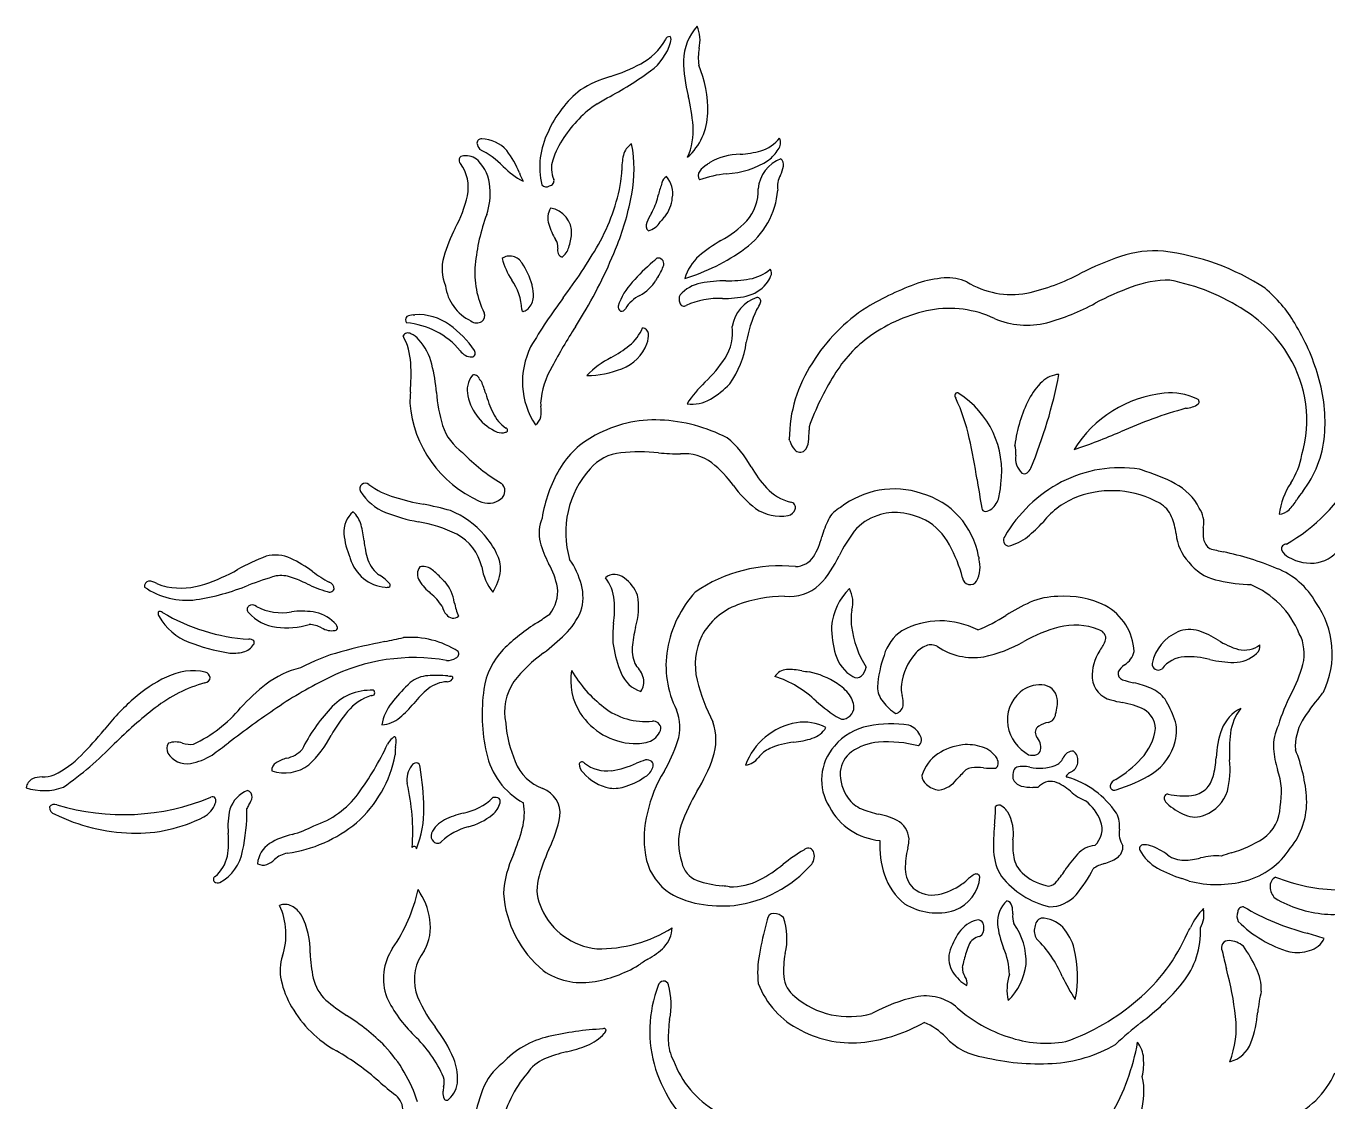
# Model space of a CAD drawing. Extents: x -4.01 to 2.97, y -0.57 to 4.9.
# Drawn here: x -4.012 to -0.133, y 1.691 to 4.897 of the extents above; entities that cross this region are included whole.
import ezdxf

# ---------------------------------------------------------------- set-up
doc = ezdxf.new("R2010")
doc.units = 0

msp = doc.modelspace()

# ---------------------------------------------------------------- linework, layer by layer
at = {"color": 72, "linetype": 'CONTINUOUS'}
for p, q in [((-2.309965, 4.665621), (-2.279861, 4.682824)), ((-2.503694, 4.124075), (-2.504134, 4.126197)), ((-1.834838, 4.051444), (-1.834089, 4.052566)), ((-3.047072, 3.314252), (-3.04562, 3.310183)), ((-2.931967, 2.762267), (-2.934617, 2.757092)), ((-3.353608, 2.562724), (-3.353528, 2.56569))]:
    msp.add_line(p, q, dxfattribs=at)
at = {"color": 1, "linetype": 'CONTINUOUS'}
for p, q in [((-0.687672, 3.574262), (-0.693887, 3.57637)), ((-0.372741, 3.233431), (-0.36342, 3.232716)), ((-2.262985, 3.058745), (-2.261141, 3.049355)), ((-1.965109, 2.82369), (-1.96511, 2.823694)), ((-0.767594, 2.619999), (-0.763902, 2.621295)), ((-0.831882, 2.385755), (-0.831491, 2.386462)), ((-1.803461, 2.233681), (-1.805518, 2.225529)), ((-1.489245, 1.955991), (-1.491618, 1.954846))]:
    msp.add_line(p, q, dxfattribs=at)
at = {"color": 72, "linetype": 'CONTINUOUS'}
for centre, radius, start, end in [((-1.886606, 4.788764), 0.166057, 139.304512, 178.17774), ((-2.10515, 4.85491), 0.101772, 346.114713, 384.454254), ((-2.271225, 4.952391), 0.190834, 298.586076, 329.555243), ((-2.094594, 4.85336), 0.012333, 81.50039, 169.088074), ((-2.10527, 4.856202), 0.015612, 329.423607, 396.812006), ((-2.238491, 4.887654), 0.15186, 305.321459, 344.965285), ((-1.84303, 4.802476), 0.165707, 170.267969, 187.507308), ((-2.431998, 5.256406), 0.534733, 287.562401, 298.126442), ((-1.635269, 4.796313), 0.417316, 180.31144, 194.839805), ((-2.321772, 4.647856), 0.341413, 358.2815, 382.921398), ((-2.167799, 4.397197), 0.364223, 106.401936, 121.785397), ((-2.770302, 5.609221), 1.048209, 297.897043, 306.236085), ((-2.15142, 4.446387), 0.333425, 128.646649, 156.137026), ((-2.110672, 4.370716), 0.35593, 124.050213, 147.024415), ((-2.565619, 4.558802), 0.542903, 4.296411, 13.922625), ((-2.162911, 4.641411), 0.182438, 312.166968, 358.808489), ((-2.246433, 4.476293), 0.234698, 153.429256, 193.017482), ((-2.226308, 4.586515), 0.202482, 336.627544, 363.669627), ((-2.62757, 4.554675), 0.041051, 188.74257, 218.023976), ((-2.655658, 4.548241), 0.012487, 81.564511, 179.109171), ((-2.654494, 4.461922), 0.098674, 40.565942, 89.612496), ((-2.210772, 4.425863), 0.24208, 145.078664, 162.765283), ((-1.855444, 4.634247), 0.113966, 287.155061, 321.315105), ((-1.79446, 4.549484), 0.031077, 319.646069, 385.807956), ((-2.708161, 4.496782), 0.013514, 90.531568, 226.106602), ((-2.701409, 4.45827), 0.052478, 46.067951, 97.531272), ((-2.766978, 4.307622), 0.246259, 44.006685, 64.228499), ((-2.779866, 4.368967), 0.254598, 20.748865, 38.108069), ((-1.884182, 4.336349), 0.178616, 90.042504, 120.164935), ((-1.899916, 4.802004), 0.287462, 273.111135, 285.762241), ((-1.725375, 4.403255), 0.105206, 110.607776, 175.186466), ((-1.87679, 4.59514), 0.124762, 308.502733, 328.181395), ((-1.778864, 4.483829), 0.024318, 349.03475, 407.39966), ((-2.812649, 4.415901), 0.11878, 348.065767, 396.794023), ((-2.755054, 4.407918), 0.126013, 3.988203, 44.385953), ((-2.43083, 4.631438), 0.220487, 223.843363, 243.057621), ((-2.371329, 4.472399), 0.075009, 160.378051, 205.403543), ((-1.985096, 4.451395), 0.023674, 145.259671, 212.077253), ((-1.940013, 4.413507), 0.082492, 122.048171, 141.476334), ((-2.102978, 4.653429), 0.207623, 305.035385, 308.427506), ((-1.938811, 4.713997), 0.257649, 273.193545, 302.832011), ((-1.866562, 4.500523), 0.11359, 334.895855, 349.181787), ((-1.985757, 4.697499), 0.60495, 203.201986, 205.728856), ((-2.461855, 4.436445), 0.01857, 224.50348, 302.827202), ((-2.453584, 4.43587), 0.015136, 276.810941, 376.704621), ((-1.769948, 4.306332), 0.368196, 160.396103, 166.083947), ((-2.087984, 4.42329), 0.029558, 122.159637, 167.142581), ((-2.160018, 4.398435), 0.075217, 349.432604, 401.538516), ((-1.889458, 4.108572), 0.34993, 95.740264, 109.307162), ((-1.706276, 4.419102), 0.066346, 149.944101, 189.286738), ((-3.084776, 4.48288), 0.398982, 331.87173, 346.736066), ((-2.828474, 4.399246), 0.19989, 341.361868, 365.004283), ((-2.323479, 4.435878), 0.200381, 333.153259, 348.194686), ((-2.187419, 4.392888), 0.101677, 320.862967, 355.347482), ((-2.011434, 4.428096), 0.240489, 306.065632, 355.301016), ((-1.964351, 4.405749), 0.13429, 318.233756, 362.703225), ((-2.399721, 4.325461), 0.057302, 149.863075, 199.170429), ((-2.459338, 4.281472), 0.073451, 356.266308, 442.128095), ((-2.430338, 4.514162), 0.331779, 328.179365, 329.422442), ((-2.092003, 4.131318), 0.583878, 159.545313, 174.666607), ((-2.26674, 4.360106), 0.194594, 195.94619, 210.704172), ((-2.141948, 4.302825), 0.02229, 156.108201, 226.532628), ((-2.0432, 4.268568), 0.126748, 146.118075, 160.031851), ((-2.173354, 4.344751), 0.060286, 285.461815, 328.735846), ((-2.011078, 4.230484), 0.138384, 134.780127, 143.156248), ((-2.103388, 4.552), 0.335814, 298.878506, 315.422171), ((-2.319271, 4.079741), 0.466202, 152.531574, 163.895235), ((-2.596172, 4.303077), 0.21178, 342.004016, 352.84225), ((-2.462543, 4.239699), 0.035419, 352.650742, 396.45542), ((-2.40494, 4.229113), 0.023276, 164.920636, 245.52874), ((-2.448, 4.2517), 0.05507, 307.359842, 345.215672), ((-2.22348, 4.722959), 0.603677, 286.825819, 305.858459), ((-1.728761, 3.88878), 0.425929, 119.919113, 130.664047), ((-2.643766, 4.17351), 0.12843, 163.929329, 203.010259), ((-2.363417, 4.2692), 0.239016, 195.71748, 212.632043), ((-2.570186, 4.169983), 0.041611, 29.082573, 124.067686), ((-2.697513, 4.075401), 0.199939, 14.717823, 35.044466), ((-1.670491, 3.654754), 0.718179, 131.288303, 138.120977), ((-4.16266, 6.409794), 2.996907, 312.334233, 312.647067), ((-2.12862, 4.188575), 0.017271, 347.161863, 462.351189), ((-1.913754, 4.106166), 0.140493, 131.205636, 163.900508), ((-2.400922, 4.161927), 0.273457, 175.035889, 205.828619), ((-1.996662, 4.064348), 0.157639, 146.631568, 151.468218), ((-2.218097, 4.216022), 0.110824, 324.109351, 343.602816), ((-1.877325, 4.26993), 0.128189, 279.579022, 310.299275), ((-1.864116, 4.179559), 0.076533, 318.752778, 338.259895), ((-1.807348, 4.160784), 0.017226, 326.237438, 401.345667), ((-2.627371, 4.140684), 0.135723, 187.355415, 244.454517), ((-2.69839, 4.044971), 0.164201, 2.72544, 35.495758), ((-2.623518, 4.092857), 0.123824, 358.222098, 374.60297), ((-2.056302, 3.99762), 0.202051, 137.477448, 161.204439), ((-2.236356, 4.198586), 0.117114, 297.224753, 329.781739), ((-1.978154, 4.017653), 0.115497, 101.22186, 137.387635), ((-1.928696, 3.755049), 0.382713, 89.619065, 100.833661), ((-1.925671, 4.560977), 0.423224, 269.934894, 279.476001), ((-1.888776, 4.195293), 0.105541, 282.725432, 321.157441), ((-2.553408, 4.09365), 0.053854, 313.970848, 355.06284), ((-2.133201, 3.997389), 0.108987, 117.057933, 148.208674), ((-2.038311, 4.083669), 0.027667, 153.88437, 204.903142), ((-1.949111, 3.858585), 0.227001, 86.862112, 114.89382), ((-1.933926, 4.417721), 0.332488, 269.524411, 281.87138), ((-1.800772, 3.985374), 0.107835, 107.856173, 171.032093), ((-1.893106, 4.096846), 0.073782, 323.119468, 341.369607), ((-1.833637, 4.076945), 0.011072, 340.646707, 451.038001), ((-2.857549, 3.995966), 0.040325, 91.011706, 118.536871), ((-2.8914, 4.320842), 0.286481, 276.642702, 277.658206), ((-2.844623, 3.875508), 0.161637, 54.226776, 93.049905), ((-2.664822, 4.033419), 0.02008, 303.646965, 387.808113), ((-2.530389, 4.051196), 0.004288, 158.34125, 299.610164), ((-2.544162, 4.087515), 0.043086, 291.644216, 310.783827), ((-2.232469, 4.060645), 0.015251, 172.184019, 240.140488), ((-2.236894, 4.058707), 0.011725, 254.32415, 340.565803), ((-2.051544, 4.074462), 0.012111, 191.637951, 304.61085), ((-1.509554, 3.894438), 0.361193, 154.234482, 170.366799), ((-2.866225, 4.021277), 0.014643, 136.310457, 216.850889), ((-2.896998, 3.780058), 0.233217, 39.914666, 85.313259), ((-2.923483, 3.763796), 0.298377, 33.876416, 54.480665), ((-2.668731, 4.039992), 0.02772, 231.73307, 302.844785), ((-2.297958, 4.049521), 0.133898, 308.727649, 337.119618), ((-2.176026, 3.978218), 0.019296, 8.329353, 85.747917), ((-2.051847, 3.985076), 0.145566, 327.879793, 366.749236), ((-2.873647, 3.965329), 0.017159, 58.620207, 149.297674), ((-3.057433, 3.882595), 0.192206, 2.933186, 28.426131), ((-2.880327, 3.935673), 0.046977, 34.611076, 70.58616), ((-2.967738, 3.84811), 0.170137, 13.970662, 42.182067), ((-2.232558, 3.977406), 0.075711, 339.245586, 362.731078), ((-2.683485, 3.952374), 0.041397, 213.210475, 270.120979), ((-2.684874, 3.922659), 0.011775, 277.204942, 399.268223), ((-2.454486, 4.249942), 0.388192, 298.622692, 308.244331), ((-2.280466, 3.994899), 0.126711, 290.253273, 339.525191), ((-2.13824, 3.991761), 0.275069, 324.21161, 352.294566), ((-3.497051, 3.857374), 0.632544, 355.348205, 363.177033), ((-3.330281, 3.759537), 0.543342, 4.825542, 13.804694), ((-2.149175, 3.67359), 0.264106, 116.866214, 136.437948), ((-2.266442, 4.12889), 0.403854, 313.452688, 326.787079), ((-2.627752, 3.812197), 0.069627, 140.436157, 194.553859), ((-2.675991, 3.842577), 0.014988, 15.353036, 111.26969), ((-2.630182, 3.864615), 0.03619, 209.953776, 227.25396), ((-2.343133, 4.143422), 0.287838, 270.513432, 291.722022), ((-1.438749, 3.716571), 1.430643, 176.413118, 177.727927), ((-2.335899, 3.838368), 0.454175, 184.182341, 196.827507), ((-3.027063, 3.686641), 0.401922, 16.681762, 22.128419), ((-2.260575, 3.913342), 0.397393, 196.268828, 205.143174), ((-1.756533, 3.58743), 0.339916, 133.077193, 147.186418), ((-2.091074, 3.993414), 0.239529, 299.636851, 317.27631), ((-2.517225, 3.803116), 0.352308, 184.856673, 245.853624), ((-2.547048, 3.825915), 0.15135, 191.902329, 246.406793), ((-2.027407, 3.880783), 0.11015, 262.276224, 299.823147), ((-2.519692, 3.790214), 0.110521, 204.434179, 235.555673), ((-2.621476, 3.755109), 0.156752, 197.916393, 235.293527), ((-2.594906, 3.721129), 0.03622, 249.441556, 289.002647), ((-2.582808, 3.692988), 0.006112, 267.143134, 444.32774), ((-2.340602, 3.974928), 0.508499, 223.291261, 239.838346), ((-3.000733, 3.518369), 0.01653, 49.142958, 209.927913), ((-2.843845, 3.728812), 0.246003, 233.573746, 253.533792), ((-2.61503, 3.511779), 0.030177, 307.440601, 411.129805), ((-2.881757, 3.59403), 0.157512, 212.188689, 248.072993), ((-2.677165, 4.28476), 0.826399, 253.377086, 259.519098), ((-2.983778, 2.634463), 0.85214, 73.875183, 79.432014), ((-2.838826, 3.220358), 0.250141, 39.619587, 68.491009), ((-2.633886, 3.535659), 0.060601, 243.058542, 307.870196), ((-2.98816, 3.390434), 0.076749, 129.622698, 185.008423), ((-3.091599, 3.389444), 0.081132, 15.312845, 47.803575), ((-2.746531, 3.93715), 0.526314, 248.365408, 259.411266), ((-2.913563, 3.003723), 0.421975, 63.900884, 80.407614), ((-2.815204, 3.409754), 0.250765, 185.955876, 202.38577), ((-3.291674, 3.33457), 0.288595, 5.673879, 15.33052), ((-2.800052, 3.250598), 0.150484, 13.353975, 61.360649), ((-2.827281, 3.217672), 0.243143, 26.421419, 41.842525), ((-2.740349, 3.387355), 0.265255, 185.246007, 197.69078), ((-3.044735, 2.664146), 0.699711, 111.079669, 118.740926), ((-3.268197, 3.211752), 0.108993, 65.525498, 104.99539), ((-3.372803, 2.989956), 0.354213, 52.689798, 64.98855), ((-2.930796, 3.343946), 0.119685, 196.385518, 264.968425), ((-2.907439, 3.335529), 0.090329, 198.579156, 235.895593), ((-2.697895, 3.278998), 0.100019, 357.079167, 387.94099), ((-3.674011, 3.801981), 0.600551, 288.928313, 299.181995), ((-2.889811, 2.003905), 1.310159, 106.714759, 110.52389), ((-3.25303, 3.162358), 0.097304, 70.878612, 98.029851), ((-2.901671, 3.617357), 0.430403, 233.430582, 241.325337), ((-3.014857, 3.165078), 0.111236, 38.768943, 59.311583), ((-2.808514, 3.263583), 0.03701, 143.315844, 212.588473), ((-2.829117, 3.244341), 0.042336, 55.352923, 102.380536), ((-2.893113, 3.152323), 0.154421, 41.845643, 55.229142), ((-2.49238, 3.310436), 0.163195, 188.840451, 217.883963), ((-2.752895, 3.29422), 0.156216, 327.473256, 352.526744), ((-3.642818, 3.227828), 0.015976, 102.813776, 188.383832), ((-3.533542, 3.403897), 0.217879, 234.964284, 277.552488), ((-3.650742, 3.184085), 0.059483, 61.040133, 85.776762), ((-3.561995, 3.36171), 0.139154, 244.482613, 257.678356), ((-3.551948, 3.45777), 0.235387, 260.279796, 288.00192), ((-3.606909, 3.861034), 0.680811, 278.616876, 292.247262), ((-3.344266, 2.888052), 0.386379, 63.920946, 71.420348), ((-3.032233, 3.516691), 0.315455, 243.211226, 254.846244), ((-3.114879, 3.219936), 0.020901, 357.149544, 431.347697), ((-2.9377, 3.244618), 0.020218, 259.76401, 298.913715), ((-2.932205, 3.230716), 0.005721, 318.433067, 404.570629), ((-2.697813, 3.338574), 0.17071, 213.783629, 230.619096), ((-2.608095, 3.415207), 0.233348, 223.243058, 228.378421), ((-2.854265, 3.163114), 0.119764, 7.981542, 40.419711), ((-3.107388, 3.224945), 0.014687, 240.157707, 335.681453), ((-2.908851, 3.080248), 0.162863, 32.74061, 50.893504), ((-3.604238, 3.146644), 0.014125, 165.077489, 220.26721), ((-3.611787, 3.144621), 0.008321, 38.449492, 137.143233), ((-3.31261, 3.639466), 0.570462, 239.134676, 266.484758), ((-3.340587, 3.158995), 0.012336, 129.085198, 229.767094), ((-3.250247, 3.235964), 0.13087, 221.306743, 263.220535), ((-3.337304, 3.152888), 0.01919, 48.324929, 125.19547), ((-3.250417, 3.308696), 0.159718, 242.347203, 280.620114), ((-3.190161, 2.884383), 0.269102, 82.845661, 96.576529), ((-3.175228, 3.034919), 0.117944, 46.261923, 80.935274), ((-2.725664, 3.176812), 0.046971, 190.403352, 224.999875), ((-2.738412, 3.157873), 0.024952, 214.896059, 308.108037), ((-2.493744, 3.230786), 0.247243, 191.914096, 201.982046), ((-3.466827, 3.220627), 0.169905, 209.286165, 249.482406), ((-3.235376, 3.341394), 0.23733, 262.660137, 286.466936), ((-3.169402, 3.034251), 0.079558, 61.361824, 89.064073), ((-3.100532, 3.153885), 0.05853, 238.31915, 279.523853), ((-3.111402, 3.097106), 0.029054, 16.471988, 52.429633), ((-3.092291, 3.104809), 0.008768, 279.479368, 363.49634), ((-3.345351, 3.052487), 0.017733, 44.908612, 97.245496), ((-3.34191, 3.060081), 0.010363, 322.875207, 388.375431), ((-3.311279, 3.61524), 0.59405, 248.771462, 260.446483), ((-3.393576, 3.147576), 0.119266, 262.146299, 284.33611), ((-3.378975, 3.084932), 0.054974, 285.758814, 325.539843), ((-3.40296, 2.564369), 0.436578, 115.857657, 131.51465), ((-3.513972, 2.797437), 0.178437, 78.23509, 116.420193), ((-3.479572, 2.957339), 0.016993, 271.139569, 354.97872), ((-3.483919, 2.951315), 0.021752, 12.04013, 73.083158), ((-2.808887, 2.869727), 0.091838, 93.559083, 129.223098), ((-2.788849, 2.616353), 0.345994, 84.346136, 94.266315), ((-2.75757, 2.964115), 0.021019, 271.27396, 319.587968), ((-2.608945, 5.025943), 2.07042, 265.961404, 266.213964), ((-2.745698, 2.954372), 0.00567, 316.779654, 449.585967), ((-3.35352, 2.509544), 0.448774, 106.267859, 127.475541), ((-2.985268, 2.759146), 0.158798, 87.15663, 139.241005), ((-2.98087, 2.910221), 0.008293, 254.807957, 425.192043), ((-2.533317, 2.57822), 0.492426, 133.825527, 142.153582), ((-4.371771, 4.428857), 2.116259, 315.040018, 315.322143), ((-2.627339, 2.695566), 0.293288, 129.405754, 141.345694), ((-2.753704, 2.847403), 0.095759, 92.034082, 128.657264), ((-3.253929, 2.387955), 0.667475, 131.056541, 141.898433), ((-2.938285, 2.759538), 0.149535, 107.41658, 140.318685), ((-2.812503, 2.791961), 0.140847, 141.131925, 170.550853), ((-3.090731, 3.066933), 0.300552, 309.938033, 321.23768), ((-2.841282, 1.85239), 1.281974, 127.774614, 135.06934), ((-2.708315, 2.499068), 0.538622, 137.519364, 153.24), ((-2.678207, 2.545473), 0.486379, 140.473928, 150.73813), ((-2.958258, 2.910118), 0.095279, 274.104283, 309.394436), ((-4.574793, 3.446711), 1.025409, 315.181254, 320.886735), ((-4.522254, 3.515293), 1.082561, 305.068495, 315.594115), ((-3.381289, 2.927204), 0.313757, 312.568941, 332.682961), ((-3.753149, 3.1424), 0.904686, 323.904349, 334.792204), ((-2.876238, 2.724382), 0.067387, 127.083242, 145.792189), ((-2.913899, 2.775525), 0.00396, 20.337869, 138.642191), ((-2.990852, 2.7634), 0.081789, 348.555892, 369.501099), ((-4.065596, 2.939178), 0.306474, 296.806296, 315.386382), ((-3.198949, 2.586681), 0.13378, 105.72261, 120.451607), ((-3.251987, 2.798443), 0.084668, 281.435169, 317.813707), ((-3.262943, 2.79096), 0.356995, 311.384307, 349.373024), ((-2.790423, 2.728573), 0.121697, 171.208684, 181.623382), ((-3.254055, 2.679991), 0.025414, 119.969598, 185.293836), ((-3.241569, 2.790541), 0.119052, 251.492148, 307.533574), ((-2.806519, 2.65082), 0.070549, 143.422988, 188.85022), ((-2.846394, 2.682209), 0.019875, 96.383517, 147.593885), ((-2.851474, 2.687973), 0.014279, 4.50232, 78.402484), ((-3.754095, 2.546579), 0.927866, 1.267677, 8.835302), ((-3.973583, 2.620575), 0.038731, 119.910688, 169.563315), ((-3.965099, 2.585432), 0.074125, 89.134823, 112.024393), ((-3.966404, 2.787117), 0.127591, 271.088639, 287.808075), ((-3.49236, 2.495032), 0.632949, 355.898009, 373.23716), ((-3.95829, 2.784013), 0.16528, 251.1563, 290.553668), ((-3.722306, 3.228407), 0.681124, 253.172749, 292.574567), ((-3.455895, 2.590682), 0.01008, 35.726481, 119.325307), ((-3.318734, 2.535777), 0.08991, 111.396457, 161.805519), ((-3.358667, 2.599882), 0.020865, 358.079128, 430.011191), ((-3.394533, 2.610293), 0.057797, 324.715006, 348.916678), ((-3.23607, 2.767007), 0.265715, 287.954641, 323.624248), ((-3.921739, 2.568515), 0.020055, 175.446963, 257.77601), ((-3.926847, 2.560089), 0.01794, 65.763355, 146.0554), ((-3.516565, 2.604859), 0.072948, 298.003899, 340.396611), ((-3.467542, 2.588639), 0.021356, 337.263062, 381.794534), ((-3.195868, 2.513447), 0.214292, 166.396153, 185.8184), ((-3.926888, 2.559353), 0.57329, 347.948563, 360.336894), ((-3.239259, 2.510105), 0.127071, 148.28406, 154.059627), ((-3.130108, 2.559349), 0.303751, 337.9332, 361.463367), ((-2.741028, 2.721651), 0.172601, 280.498902, 314.219079), ((-2.670221, 2.603063), 0.074067, 311.113201, 343.519474), ((-2.614217, 2.57677), 0.022139, 56.81033, 106.910006), ((-2.611942, 2.586201), 0.013404, 341.961298, 402.737396), ((-3.68459, 3.032367), 0.540368, 243.466326, 268.626016), ((-3.683923, 2.935163), 0.443218, 268.23853, 297.056942), ((-3.291539, 2.844145), 0.41603, 278.052657, 309.496489), ((-2.728979, 2.458031), 0.081858, 116.185699, 155.404171), ((-2.635986, 2.26656), 0.294716, 104.460016, 115.982791), ((-2.752222, 2.716801), 0.214074, 285.740132, 307.629529), ((-3.68121, 2.469174), 0.273086, 350.478206, 364.736515), ((-3.159677, 2.24703), 0.248721, 103.84066, 120.545963), ((-3.287304, 2.755934), 0.275947, 284.293095, 298.848622), ((-2.7821, 2.483874), 0.022842, 158.887908, 228.032475), ((-2.646441, 2.328885), 0.188023, 104.69871, 132.621589), ((-3.242932, 2.39473), 0.079277, 122.97875, 175.336942), ((-2.855363, 2.446003), 0.006799, 353.502928, 506.497072), ((-2.785731, 2.478029), 0.016114, 223.72911, 317.96793), ((-3.515846, 2.444628), 0.105986, 309.465306, 348.77657), ((-3.497014, 2.461748), 0.132633, 298.464811, 350.411675), ((-3.328869, 2.47885), 0.087298, 293.399739, 311.357439), ((-3.222056, 2.362212), 0.070896, 99.093141, 133.867499), ((-3.305418, 2.430096), 0.03331, 240.251729, 289.682655), ((-3.443995, 2.354436), 0.009495, 118.185026, 226.470419), ((-3.439996, 2.361466), 0.017455, 232.859539, 290.798402), ((-3.332706, 2.432506), 0.50108, 325.56283, 347.469713), ((-3.014491, 2.205223), 0.20803, 8.229472, 34.748209), ((-3.240366, 2.235892), 0.04413, 62.383897, 111.196672), ((-3.439129, 2.19118), 0.201965, 341.239234, 385.157449), ((-3.258872, 2.204771), 0.080309, 32.625163, 60.976508), ((-3.395879, 2.141303), 0.23082, 358.316036, 387.551672), ((-2.94715, 2.211701), 0.140492, 329.950591, 369.545934), ((-2.779533, 2.144698), 0.38576, 181.511896, 192.685337), ((-2.783445, 2.058803), 0.163268, 146.404298, 200.208419), ((-2.711726, 2.054878), 0.142938, 142.773903, 194.564064), ((-3.118005, 2.083625), 0.136696, 161.842343, 192.605812), ((-3.026976, 2.090737), 0.132518, 193.417608, 226.519037), ((-2.997825, 2.107365), 0.259178, 191.929126, 210.827928), ((-2.516969, 2.134313), 0.352519, 199.104923, 218.557888), ((-2.733209, 2.451845), 0.597729, 229.907131, 237.226584), ((-2.585251, 2.170192), 0.389413, 205.522964, 226.129032), ((-2.911659, 2.15451), 0.357349, 210.239023, 240.646794), ((-3.40438, 1.39959), 0.650364, 44.75548, 57.691031), ((-3.144512, 1.644708), 0.443458, 23.262023, 37.486772), ((-3.128542, 1.603559), 0.395596, 24.06564, 46.27929), ((-3.442782, 1.212911), 0.723716, 48.232719, 60.538326), ((-3.261796, 1.558896), 0.437134, 17.616023, 43.086104), ((-2.884489, 1.7605), 0.158885, 357.907809, 381.932691), ((-2.052496, 2.813036), 1.396126, 229.418837, 232.10772), ((-2.818755, 1.750619), 0.053363, 343.886155, 375.497067), ((-2.801314, 1.757081), 0.075642, 310.846919, 358.195154), ((-2.947386, 1.66621), 0.058564, 357.226117, 410.286318), ((-2.732324, 1.716702), 0.037347, 173.218632, 205.625354), ((-2.683325, 1.717331), 0.086168, 167.618201, 177.485538), ((-2.758721, 1.704293), 0.008183, 207.221571, 327.211555)]:
    msp.add_arc(centre, radius, start, end, dxfattribs=at)
at = {"color": 12, "linetype": 'CONTINUOUS'}
for centre, radius, start, end in [((-2.180681, 4.500551), 0.052422, 120.379609, 167.538568), ((-2.592064, 4.470431), 0.392177, 349.1204, 371.076336), ((-2.036885, 4.468498), 0.199747, 167.461467, 180.5334), ((-2.479962, 4.46816), 0.243343, 351.985058, 359.641737), ((-2.822438, 4.537021), 0.592427, 330.583439, 350.008189), ((-2.993121, 4.538503), 0.798922, 338.506163, 349.755054), ((-3.642037, 5.011838), 1.539606, 323.084503, 330.172252), ((-3.561636, 4.762043), 1.409807, 329.222246, 338.51877), ((-1.147515, 3.141177), 1.578409, 143.181275, 149.544742), ((-3.906422, 4.970156), 1.812527, 327.664938, 329.147274), ((-1.040809, 3.141153), 1.587057, 147.207905, 152.16253), ((-2.29943, 3.837432), 0.233094, 153.560369, 213.372757), ((-2.234372, 3.756384), 0.244689, 149.042435, 176.084971), ((-1.856634, 3.814338), 0.623223, 183.794793, 184.559574), ((-2.601274, 3.749363), 0.124351, 352.482721, 367.128637), ((-2.511411, 3.738252), 0.033814, 300.813492, 351.22692), ((-3.825854, 7.365653), 4.392454, 281.601461, 282.344012), ((-2.865899, 2.818081), 0.257517, 56.646557, 94.662473), ((-2.933348, 2.506302), 0.544524, 104.969992, 118.613852), ((-2.584732, 1.227182), 1.870295, 101.028638, 105.165173), ((-2.733994, 3.026218), 0.011924, 286.767747, 395.741328), ((-2.855389, 2.451461), 0.563854, 80.104779, 116.816413), ((-2.75458, 3.046545), 0.039811, 264.360332, 307.121172), ((-3.132945, 2.722178), 0.269188, 103.136226, 127.260612), ((-2.611414, 1.913619), 1.154188, 115.580165, 124.436432), ((-2.902475, 2.436587), 0.63611, 128.208237, 137.616416), ((-3.692344, 3.135097), 0.418509, 295.454691, 319.874593), ((-1.27362, -0.043303), 3.52468, 124.383252, 127.271723), ((-3.564052, 2.743644), 0.028186, 145.085899, 207.686337), ((-3.56578, 2.705452), 0.058383, 69.540281, 111.487091), ((-3.522199, 2.833981), 0.077381, 252.573867, 277.222601), ((-8.953325, 10.157159), 9.243599, 306.481591, 306.862263), ((-3.53387, 2.763045), 0.064004, 210.512251, 280.614425), ((-3.546809, 2.861748), 0.163493, 278.699436, 303.148341), ((-2.25218, 1.038454), 0.871262, 92.674419, 103.436275), ((-2.288988, 1.904072), 0.00607, 19.171045, 129.321731), ((-2.303494, 1.909678), 0.02056, 314.72093, 349.878811), ((-2.398841, 1.630272), 0.261614, 102.312849, 137.616877), ((-2.390706, 1.986557), 0.136779, 291.58591, 318.019845), ((-2.318296, 1.469851), 0.379829, 102.614625, 113.043046), ((-2.49801, 2.260423), 0.430916, 282.976377, 291.456177), ((-2.486991, 1.665684), 0.175807, 126.710503, 159.470043), ((-2.419309, 1.709493), 0.119773, 113.448725, 146.050178), ((-2.274655, 1.565011), 0.322828, 139.099535, 155.009945), ((-2.107792, 1.525555), 0.580068, 159.643347, 169.81034), ((-1.591866, 1.243626), 1.077471, 154.858631, 159.778208)]:
    msp.add_arc(centre, radius, start, end, dxfattribs=at)
at = {"color": 1, "linetype": 'CONTINUOUS'}
for centre, radius, start, end in [((-0.44806, 3.328101), 0.932769, 108.911044, 116.791835), ((-0.649889, 3.91374), 0.313331, 85.041439, 108.704488), ((-0.705326, 3.52802), 0.70274, 56.743572, 83.256428), ((-1.167592, 4.718925), 0.633265, 282.546179, 298.183097), ((-1.083206, 3.356473), 0.820091, 109.284428, 121.100027), ((-1.254322, 3.837871), 0.309202, 94.03731, 108.815606), ((-1.26491, 4.007586), 0.139169, 65.987676, 94.60846), ((-1.074502, 4.352319), 0.255439, 238.418802, 280.026485), ((-0.372335, 3.19836), 0.983695, 110.603795, 117.461886), ((-0.605324, 3.816783), 0.32284, 89.624299, 110.522005), ((-0.724645, 3.516846), 0.6345, 56.968878, 78.965915), ((-0.57839, 3.807216), 0.402409, 30.478057, 50.042055), ((-1.213721, 3.6086), 0.537105, 123.07133, 147.921894), ((-1.228632, 3.600242), 0.459016, 101.087895, 125.5547), ((-1.260862, 3.738762), 0.316922, 64.925338, 100.18595), ((-1.15236, 4.67039), 0.682307, 285.504112, 298.578101), ((-0.613318, 3.693363), 0.425838, 31.084236, 56.580802), ((-1.029356, 4.248751), 0.243201, 246.4437, 284.132492), ((-0.773098, 3.676655), 0.636583, 16.177331, 31.71684), ((-1.266798, 3.652518), 0.394294, 125.459826, 148.787691), ((-1.31874, 3.663755), 0.418926, 146.685625, 179.68448), ((-0.563398, 3.722769), 0.367904, 343.802247, 391.176167), ((-0.935219, 3.438175), 0.789036, 147.95338, 160.418719), ((-2.334365, 4.128274), 1.426026, 337.388511, 349.115421), ((-0.929766, 3.780995), 0.078115, 93.10247, 133.940342), ((-0.619431, 3.715807), 0.478121, 355.246852, 376.801913), ((-1.23734, 3.796866), 0.007274, 48.547151, 148.997659), ((-1.380202, 3.569683), 0.27555, 352.408724, 417.592368), ((-0.854067, 3.69876), 0.189875, 133.16907, 153.104324), ((-0.58297, 3.444267), 0.360509, 95.935435, 148.052658), ((-0.60082, 3.620796), 0.183081, 64.9563, 96.091967), ((-1.23175, 3.796193), 0.012624, 159.507874, 220.967918), ((-1.768189, 3.543529), 0.580824, 12.490321, 24.882537), ((-0.665118, 3.60017), 0.402992, 152.755818, 173.153403), ((-0.559454, 3.828015), 0.069918, 273.168398, 305.368209), ((-0.526074, 3.77747), 0.009598, 317.617647, 433.3315), ((-0.165946, 2.367725), 1.444041, 105.6541, 113.907768), ((-2.136968, 3.352074), 0.371385, 87.734821, 118.752366), ((-2.143887, 3.240071), 0.483581, 62.772841, 87.440151), ((-1.93479, 3.689573), 0.256054, 352.993677, 360.756577), ((-1.147693, 3.690318), 0.531072, 178.673074, 179.715621), ((-1.466012, 5.345046), 1.804786, 288.64974, 293.33359), ((-2.195435, 3.444099), 0.262676, 117.227036, 149.787616), ((-2.116748, 3.43726), 0.303115, 28.955513, 50.180009), ((-2.050784, 3.543073), 0.336413, 20.459674, 21.444009), ((-1.662107, 3.682642), 0.076702, 196.649867, 219.244196), ((-1.722423, 3.660658), 0.041839, 316.532902, 356.822906), ((-2.939745, 3.282682), 1.781067, 8.489634, 12.532005), ((-1.176056, 3.623429), 0.113558, 357.291554, 372.605199), ((-0.455304, 3.702752), 0.313477, 322.121838, 355.1391), ((-2.226841, 3.490076), 0.136031, 95.395015, 139.898464), ((-2.184855, 3.091549), 0.536758, 83.791971, 95.857158), ((-2.05462, 4.46786), 0.845787, 265.103673, 269.536667), ((-2.049514, 3.487281), 0.135348, 53.133208, 95.063399), ((-1.705458, 3.650402), 0.022865, 225.414099, 305.878763), ((-1.005347, 3.608026), 0.058151, 170.060136, 227.670809), ((-0.440664, 3.662004), 0.234337, 327.29745, 349.70906), ((-2.075198, 3.371276), 0.403232, 149.442776, 171.478416), ((-2.119427, 3.387901), 0.284149, 138.090644, 196.328685), ((-2.19183, 3.318516), 0.355972, 36.047356, 51.103843), ((-1.522444, 3.776882), 0.381437, 210.374821, 222.184706), ((-1.055698, 3.5977), 0.041692, 309.730641, 334.869272), ((-0.752165, 3.202564), 0.378321, 81.138641, 117.391138), ((-0.855132, 3.021277), 0.577785, 62.434852, 73.152116), ((1.162303, 3.908062), 2.368393, 188.80268, 190.890939), ((-1.331235, 3.546775), 0.224573, 346.058751, 356.555097), ((-0.729603, 3.163634), 0.423272, 117.678461, 149.867936), ((-1.037225, 3.57682), 0.013853, 238.292756, 306.168514), ((-0.665743, 3.385136), 0.167588, 26.789567, 62.268353), ((-0.052786, 3.411089), 0.227627, 146.899852, 172.026256), ((-0.512126, 3.805872), 0.51964, 299.521941, 331.753207), ((-1.635746, 3.720996), 0.330485, 215.733198, 232.299206), ((-1.693458, 3.626891), 0.154039, 223.560675, 254.778906), ((-1.424932, 3.257766), 0.259893, 71.74626, 127.958959), ((-1.407654, 3.275878), 0.237523, 9.859005, 74.336603), ((-1.173859, 3.506603), 0.062164, 309.640117, 347.047821), ((-0.792003, 3.267624), 0.242648, 110.376294, 141.336684), ((-0.776696, 3.220474), 0.292184, 60.744129, 109.970762), ((0.053273, 3.307325), 0.330738, 142.146168, 147.40912), ((-1.76478, 3.564208), 0.127675, 235.087732, 280.616953), ((-1.746629, 3.466473), 0.028269, 280.956131, 340.830125), ((-1.735148, 3.462261), 0.016043, 341.572473, 445.540888), ((-1.549782, 3.391336), 0.079469, 116.137498, 153.794841), ((-1.15261, 3.46124), 0.010842, 183.499912, 264.824428), ((-1.158662, 3.489119), 0.039009, 277.472724, 308.83379), ((-0.677208, 3.401365), 0.08576, 23.012187, 59.671779), ((-0.575399, 3.41805), 0.072993, 348.075408, 395.726084), ((-0.27858, 3.484876), 0.042212, 270.499475, 316.030017), ((-0.373423, 3.574755), 0.172876, 316.414824, 328.905298), ((-2.368089, 3.386323), 0.11494, 157.111172, 193.579311), ((-1.364015, 3.299577), 0.286663, 153.735761, 164.708907), ((-1.437202, 3.307624), 0.135704, 105.774519, 141.793424), ((-1.423868, 3.312775), 0.135124, 82.548971, 111.820231), ((-1.434032, 3.211431), 0.236949, 64.278129, 83.28983), ((-1.423542, 3.265376), 0.184327, 27.831654, 59.934168), ((-1.292959, 3.700653), 0.4198, 309.177797, 317.901562), ((-0.811456, 3.350765), 0.229182, 8.416527, 21.535061), ((-1.849312, 3.427486), 0.215235, 328.742158, 345.934323), ((-1.209109, 3.1338), 0.42247, 142.401887, 154.010388), ((-1.08201, 3.364975), 0.017633, 140.81886, 260.393109), ((-1.11635, 3.485552), 0.14149, 282.82082, 308.764798), ((-0.450112, 3.393687), 0.134956, 183.984192, 224.307745), ((-0.372713, 3.388895), 0.132021, 173.880843, 188.887583), ((-2.195075, 3.436033), 0.29489, 195.075286, 208.395059), ((-1.619829, 3.151508), 0.41117, 14.29357, 29.093548), ((-0.459864, 3.376642), 0.044044, 190.655135, 236.136118), ((0.301353, 6.437329), 3.195377, 255.76468, 256.509064), ((-0.255807, 3.3381), 0.015601, 90.96669, 187.594871), ((-0.183856, 3.40087), 0.104876, 282.084019, 328.368216), ((-2.583492, 3.173921), 0.233679, 14.381999, 35.017848), ((-1.720361, 3.352806), 0.066323, 270.940286, 326.087423), ((-1.883057, 3.454372), 0.323881, 316.774925, 335.279875), ((-1.262049, 3.284986), 0.092788, 333.084193, 375.610635), ((0.182204, 3.509772), 1.369542, 188.110731, 188.389418), ((-0.436362, 3.380415), 0.136864, 216.284522, 256.647173), ((-0.628116, 2.451894), 0.8973, 67.54871, 78.166037), ((-0.230826, 3.355097), 0.044711, 205.23045, 245.035492), ((-0.183455, 3.427197), 0.130669, 239.539845, 279.494727), ((-2.660311, 3.179803), 0.23626, 10.866142, 29.404107), ((-2.257685, 3.218959), 0.044143, 48.906328, 128.856088), ((-1.765535, 2.843986), 0.444917, 84.031576, 124.541717), ((-0.372464, 3.062842), 0.235045, 29.695974, 68.269221), ((-2.532928, 3.211806), 0.105389, 320.617327, 366.831132), ((-2.488057, 3.195252), 0.13597, 342.065229, 375.664073), ((-2.38155, 3.176999), 0.122785, 4.488168, 38.440865), ((-2.297013, 3.160551), 0.114347, 20.748569, 53.296122), ((-1.737026, 3.329242), 0.132071, 263.710925, 312.939965), ((-1.428643, 3.090602), 0.183945, 134.888152, 174.447909), ((-1.634055, 3.179928), 0.085998, 344.550262, 388.470686), ((-1.198469, 3.255884), 0.023097, 187.118967, 326.041481), ((-0.351919, 3.711922), 0.478945, 255.977308, 267.508314), ((-0.467391, 2.983668), 0.269879, 22.403246, 67.340772), ((-2.613855, 3.161497), 0.355601, 352.756934, 364.049264), ((-2.378861, 3.163778), 0.192425, 342.086098, 371.171781), ((-1.771151, 2.985663), 0.333732, 137.653141, 170.551879), ((-1.747147, 2.777157), 0.420831, 90.591757, 110.112981), ((-0.937754, 2.992848), 0.204313, 89.911022, 113.681318), ((-0.91523, 2.928193), 0.269882, 63.77175, 94.719763), ((-3.506749, 4.635176), 1.826041, 303.912474, 305.303369), ((-2.554868, 3.23684), 0.213189, 314.474763, 336.953789), ((-1.819422, 2.980894), 0.204677, 110.726682, 150.95292), ((-1.388437, 3.129197), 0.165089, 170.297572, 187.440511), ((-0.786012, 2.657543), 0.572347, 114.110751, 122.381815), ((-0.874297, 3.025999), 0.164186, 2.645275, 61.500789), ((-0.38306, 3.026834), 0.263377, 334.280628, 395.367808), ((-2.176414, 2.620642), 0.588368, 121.971594, 134.630012), ((-1.967239, 3.078068), 0.296377, 172.517638, 183.738179), ((-1.852873, 3.017318), 0.353823, 165.720392, 175.375661), ((-1.305366, 3.108561), 0.306359, 180.030391, 195.966573), ((-1.249828, 3.148085), 0.304978, 187.587122, 212.023338), ((-1.286868, 2.883936), 0.240677, 62.561124, 118.550551), ((-1.367242, 3.567599), 0.507489, 292.14248, 302.772385), ((-0.79908, 2.627677), 0.497108, 105.78952, 118.820105), ((-0.886886, 2.920192), 0.191801, 68.546224, 104.326095), ((-2.883034, 3.570812), 0.68141, 307.349341, 314.490438), ((-1.818792, 2.994536), 0.19898, 154.477106, 193.55069), ((-1.324206, 2.982848), 0.136717, 124.628555, 163.372186), ((-0.822461, 3.07089), 0.028397, 2.637028, 78.367772), ((-0.867717, 3.088451), 0.075396, 320.708383, 347.549525), ((-0.527916, 2.971328), 0.131199, 113.424958, 168.218312), ((-0.544649, 3.009062), 0.089925, 72.15527, 113.200218), ((-0.605166, 2.837069), 0.272231, 57.735184, 71.123707), ((-0.336806, 3.256509), 0.225723, 236.970697, 253.950221), ((-0.331742, 3.026736), 0.128604, 345.756747, 387.704), ((-2.438751, 2.892674), 0.210521, 135.831691, 172.33379), ((-2.227515, 2.690398), 0.416365, 125.55765, 142.505036), ((-1.91544, 3.102873), 0.349819, 188.800097, 202.493741), ((-2.108553, 3.037686), 0.097334, 175.191802, 208.320387), ((-1.821248, 2.989607), 0.283701, 169.676815, 207.277278), ((-1.229224, 2.911671), 0.17609, 139.176139, 172.083632), ((-1.297662, 2.972301), 0.084674, 112.077215, 139.947257), ((-1.315525, 3.01563), 0.037808, 58.917855, 111.672259), ((-1.18809, 3.209298), 0.194061, 236.213827, 278.843203), ((-1.248016, 3.431783), 0.423852, 282.226227, 299.5909), ((-0.702634, 2.962183), 0.132354, 146.141551, 183.702529), ((-0.116387, 2.576666), 0.833997, 146.192546, 146.586969), ((-0.771732, 3.047025), 0.0629, 301.71626, 347.65435), ((-0.414512, 3.105542), 0.104702, 271.017997, 311.608532), ((-0.381917, 3.112949), 0.075375, 256.735408, 308.131417), ((-0.36337, 3.048898), 0.028396, 310.347027, 369.652973), ((-2.249381, 2.933974), 0.079695, 14.589975, 46.216403), ((-1.490634, 3.057112), 0.114095, 196.718876, 239.601639), ((-1.119171, 2.902177), 0.356749, 160.379365, 175.77469), ((-0.703837, 2.94261), 0.061681, 124.377102, 151.034671), ((-0.638389, 2.996166), 0.018068, 173.799963, 309.139862), ((-0.552989, 2.924005), 0.094109, 94.302497, 141.839064), ((-0.551179, 2.748174), 0.269821, 75.718977, 91.883905), ((-0.411579, 3.308302), 0.307448, 256.256751, 269.800125), ((-0.616136, 3.106449), 0.42393, 331.668413, 344.771413), ((-2.214954, 2.945336), 0.173931, 169.55034, 213.377329), ((-2.065521, 3.161115), 0.36966, 209.893189, 232.613021), ((-2.150524, 3.004535), 0.095002, 201.940265, 251.835473), ((-2.219011, 2.942644), 0.048127, 323.87025, 373.708648), ((-1.744353, 2.937938), 0.04173, 91.66722, 150.051662), ((-1.873783, 2.66228), 0.310815, 45.885442, 72.537133), ((-1.737898, 2.798737), 0.181075, 77.940279, 92.427555), ((-1.646415, 3.270727), 0.299751, 259.689436, 263.817265), ((-1.728408, 2.735309), 0.242559, 56.681, 78.174044), ((-1.536426, 2.97518), 0.02035, 234.070469, 314.279202), ((-1.562691, 2.998913), 0.055724, 316.577063, 346.987536), ((-0.762881, 2.959491), 0.072069, 184.659523, 256.920892), ((-0.737829, 2.968529), 0.020361, 168.806944, 250.928635), ((-0.58743, 3.45052), 0.525263, 252.602714, 256.330507), ((-2.116525, 2.846624), 0.536018, 172.050129, 192.411561), ((-2.426632, 2.853659), 0.159228, 145.504544, 192.338376), ((-1.434805, 3.095916), 0.596095, 194.376185, 207.172831), ((-1.66935, 2.820514), 0.138942, 36.948778, 57.731473), ((-1.405448, 2.928716), 0.069503, 180.209676, 220.521676), ((-1.335156, 2.923338), 0.069627, 169.585931, 198.00927), ((-0.975182, 2.828348), 0.112579, 131.501469, 188.498531), ((-0.990058, 2.840176), 0.093921, 86.964079, 129.485872), ((-0.986358, 2.885983), 0.047999, 8.920657, 88.479126), ((-0.778958, 2.638161), 0.309404, 67.44834, 77.418387), ((-0.701544, 2.827323), 0.105022, 37.276388, 66.874287), ((-1.771811, 4.229686), 2.092575, 320.516623, 320.99126), ((-1.334041, 3.250087), 0.487393, 228.432775, 238.546473), ((-1.609478, 2.865049), 0.064325, 356.252245, 397.303628), ((-1.340555, 2.97462), 0.148835, 217.722208, 237.911048), ((-1.428065, 2.87772), 0.030393, 286.130183, 348.171989), ((-1.477531, 2.878824), 0.079552, 354.710121, 376.795489), ((-1.062834, 2.883384), 0.124301, 343.010271, 364.633706), ((-0.661596, 3.304998), 0.432019, 254.204973, 258.834071), ((-0.778566, 2.665382), 0.21833, 63.317613, 81.224518), ((-0.884856, 2.726614), 0.313409, 19.659992, 31.620502), ((0.188355, 2.676378), 0.488306, 152.047933, 163.662835), ((0.207214, 2.581213), 0.483245, 138.864188, 149.458646), ((-2.193226, 2.957742), 0.198907, 212.918326, 267.125926), ((-2.167599, 3.021641), 0.196892, 231.570859, 276.465388), ((-2.205117, 2.807875), 0.141504, 342.523419, 381.435387), ((-1.577251, 2.856169), 0.024523, 243.047497, 309.51254), ((-1.588005, 2.872991), 0.044409, 306.406058, 344.126522), ((-0.973073, 2.850104), 0.029274, 286.125589, 354.037827), ((-0.713923, 2.801187), 0.068036, 2.689559, 60.60178), ((-0.68914, 2.796176), 0.105699, 343.226234, 379.843384), ((-0.343323, 2.761805), 0.112735, 115.769714, 159.294872), ((-0.27535, 2.770857), 0.149119, 141.675268, 172.753338), ((-2.220186, 2.848141), 0.363116, 184.502614, 203.100686), ((-2.172542, 2.816341), 0.054006, 292.91346, 347.21527), ((-2.143193, 2.802732), 0.023377, 4.068506, 95.487863), ((-2.124531, 2.769806), 0.168283, 341.478278, 378.67509), ((-1.683146, 2.627285), 0.196606, 99.709095, 159.846525), ((-1.693036, 2.687552), 0.135534, 61.485674, 99.884484), ((-1.691978, 2.845907), 0.074778, 287.905123, 328.329529), ((-1.470596, 2.642627), 0.171192, 100.374496, 140.479404), ((-1.434642, 2.4843), 0.333476, 80.806609, 101.552253), ((-1.39778, 2.761859), 0.054181, 25.827245, 72.362583), ((-0.963019, 2.835539), 0.125784, 190.920179, 240.707441), ((-0.983386, 2.792317), 0.021231, 120.429907, 213.432053), ((-0.95602, 2.755837), 0.066744, 97.682647, 124.829592), ((-0.808045, 2.826076), 0.163529, 316.914765, 352.375876), ((-0.183669, 2.704637), 0.282305, 159.897879, 177.666283), ((-0.15292, 2.751), 0.141931, 153.768834, 182.943815), ((-0.081576, 2.751068), 0.148207, 149.280168, 184.005928), ((-2.195496, 2.887657), 0.128802, 266.571458, 289.966005), ((-2.507276, 2.909731), 0.460349, 329.452215, 341.725371), ((-1.705372, 2.546111), 0.217604, 94.947238, 114.39861), ((-1.755222, 3.041915), 0.280737, 276.357112, 287.888803), ((-1.461092, 2.605382), 0.157983, 93.754176, 125.238938), ((-1.443494, 2.417437), 0.346716, 74.821651, 94.622473), ((-1.367029, 2.770553), 0.023387, 307.736934, 399.607023), ((-1.199112, 2.578596), 0.178071, 97.187477, 122.501129), ((-1.207638, 2.61419), 0.141747, 71.345806, 95.568329), ((-1.037061, 2.747436), 0.048928, 350.629591, 402.704176), ((-0.740545, 2.80127), 0.156703, 302.934095, 346.86976), ((0.007292, 2.738579), 0.43359, 173.233386, 183.664094), ((-2.422043, 2.777514), 0.222794, 191.941176, 241.138932), ((-2.452911, 2.887444), 0.517073, 328.563698, 340.677109), ((-1.873385, 2.747536), 0.052819, 276.163929, 325.743103), ((-1.755598, 2.656972), 0.095896, 114.430748, 140.627878), ((-1.491412, 2.650855), 0.150058, 137.843995, 212.460873), ((-1.503408, 2.66767), 0.082704, 126.193332, 174.451016), ((-1.225509, 2.627689), 0.122552, 124.426022, 162.79297), ((-1.184797, 2.67447), 0.077364, 30.976494, 73.094128), ((-1.013008, 2.76271), 0.038639, 252.602628, 289.741184), ((-1.007739, 2.744282), 0.019555, 293.450154, 345.754422), ((-0.963475, 2.737123), 0.047107, 293.112191, 333.415082), ((-0.891143, 2.704479), 0.032343, 88.703141, 159.054686), ((-0.915602, 2.708114), 0.038186, 302.849849, 408.72507), ((-0.724104, 2.729542), 0.258712, 344.704188, 357.028762), ((0.006618, 2.768162), 0.302273, 184.639799, 196.810574), ((-0.656954, 2.566438), 0.461688, 3.454075, 22.177365), ((-2.423491, 2.756217), 0.140129, 201.143061, 249.765102), ((-2.331744, 2.697509), 0.031893, 177.744696, 231.216158), ((-2.355053, 2.695705), 0.00909, 34.172454, 160.332871), ((-2.280712, 2.784822), 0.107343, 231.502473, 277.202588), ((-2.309285, 2.955829), 0.280669, 278.612596, 294.429262), ((-2.00935, 2.257296), 0.479631, 109.108352, 112.540342), ((-2.162602, 2.68509), 0.025687, 52.056829, 98.413609), ((-2.190406, 2.702781), 0.048365, 305.35606, 346.718704), ((-2.157747, 2.69529), 0.014861, 345.903316, 402.591751), ((-1.189167, 2.647621), 0.039716, 98.353223, 149.123181), ((-1.177702, 2.548949), 0.139039, 82.082937, 97.120484), ((-1.139032, 2.831215), 0.145865, 262.310067, 276.145978), ((-1.126403, 2.69677), 0.010995, 285.765509, 362.263919), ((-1.14302, 2.70109), 0.027875, 351.987014, 388.258731), ((-1.019345, 2.662051), 0.052596, 162.180878, 187.742859), ((-1.052393, 2.672074), 0.018076, 112.184785, 160.368822), ((-1.040286, 2.608364), 0.082645, 76.353894, 103.243185), ((-0.991454, 2.818081), 0.132688, 257.227887, 290.500766), ((-0.950182, 2.957249), 0.356942, 301.32374, 317.12193), ((-0.711735, 2.684073), 0.287574, 346.489228, 365.346601), ((-0.473202, 2.612824), 0.202212, 348.062111, 379.626029), ((-2.243821, 2.766337), 0.142899, 220.967194, 258.485785), ((-2.304458, 2.86265), 0.244748, 289.36514, 305.475108), ((-1.775839, 2.469384), 0.393449, 148.3641, 167.658691), ((-1.457847, 2.669999), 0.128003, 177.462153, 215.192876), ((-1.309617, 2.664118), 0.03296, 180.302724, 233.721035), ((-1.303185, 2.700314), 0.080454, 278.370815, 324.217337), ((-1.054115, 2.484974), 0.249213, 132.741451, 137.521518), ((-1.037587, 2.667541), 0.036134, 200.366795, 255.074907), ((-0.95792, 2.596234), 0.050186, 76.175766, 140.979812), ((-0.995451, 2.512431), 0.141486, 47.538992, 69.511504), ((-0.910405, 2.661283), 0.001948, 165.708535, 288.711839), ((-0.900273, 2.656697), 0.013044, 130.0822, 157.145076), ((-0.985894, 2.401671), 0.26877, 33.847227, 73.549095), ((-0.87379, 2.630125), 0.050525, 114.681518, 133.660215), ((-0.755957, 2.627953), 0.025873, 109.555146, 169.305706), ((-0.899825, 3.071632), 0.470402, 286.79516, 301.313252), ((-0.55509, 2.682461), 0.083269, 314.705748, 345.273151), ((-2.49932, 2.550778), 0.078858, 354.209515, 429.696563), ((-2.259663, 2.735844), 0.110262, 263.395276, 289.25395), ((-1.575836, 2.350608), 0.511252, 148.496396, 161.050622), ((-1.285968, 2.683551), 0.063074, 226.832469, 264.993723), ((-1.01433, 2.759769), 0.131246, 255.63448, 271.024101), ((-1.016614, 2.370754), 0.257831, 85.6173, 88.971156), ((-0.794215, 2.734837), 0.158453, 228.147974, 247.547694), ((-0.768545, 2.6328), 0.012836, 180.202378, 274.247211), ((-0.598401, 2.597832), 0.02198, 176.05584, 228.919728), ((-0.610609, 2.598269), 0.009778, 77.287648, 173.692877), ((-0.563517, 2.826168), 0.222937, 258.370314, 276.375164), ((-0.547019, 2.680435), 0.076273, 276.214663, 311.4661), ((-0.538008, 2.650806), 0.11119, 290.670905, 342.238768), ((-2.701086, 2.552194), 0.174143, 344.603286, 369.986213), ((-1.450419, 2.659163), 0.189698, 207.928262, 264.804094), ((-1.487026, 2.650262), 0.092785, 215.616923, 247.881441), ((-1.405296, 2.851206), 0.309714, 247.871349, 257.748293), ((-1.749258, 2.579931), 0.626428, 354.152109, 359.244407), ((-1.112799, 2.560847), 0.014793, 54.592577, 132.979563), ((-1.14305, 2.518888), 0.06652, 36.194796, 54.295079), ((-0.948007, 2.471768), 0.14934, 22.23539, 51.347684), ((-0.485898, 2.719929), 0.187999, 227.526439, 247.175526), ((-0.392682, 2.572505), 0.117329, 304.921647, 359.263086), ((-0.415676, 2.58541), 0.219749, 321.058185, 362.306592), ((-2.799468, 2.613689), 0.385179, 333.859308, 349.398133), ((-1.873554, 2.476632), 0.296764, 164.992454, 189.760116), ((-1.504986, 2.359975), 0.191605, 59.873662, 79.789127), ((-1.446768, 2.471647), 0.066044, 355.816055, 414.926413), ((-0.895079, 2.716154), 0.250413, 219.116156, 220.058552), ((-1.194956, 2.491492), 0.12547, 351.124748, 390.405973), ((-0.871821, 2.504765), 0.066355, 311.891241, 380.755921), ((-0.831041, 2.514265), 0.077787, 352.15096, 388.489945), ((-0.528928, 2.612838), 0.072626, 245.691315, 294.544812), ((-3.152584, 2.671445), 0.641116, 337.732196, 345.041346), ((-1.895975, 2.463605), 0.171794, 162.02241, 199.83208), ((-0.636167, 2.460227), 0.493099, 173.493298, 182.690518), ((-0.686348, 2.492658), 0.068521, 170.775083, 213.700545), ((-2.021171, 2.239582), 0.478385, 154.704708, 166.202794), ((-1.681288, 2.431085), 0.016895, 23.403482, 140.077511), ((-1.196502, 2.454062), 0.271579, 176.583907, 198.493515), ((-1.122859, 2.384415), 0.269228, 166.429601, 179.993757), ((-2.195019, 2.612155), 0.826988, 348.521655, 349.878861), ((-0.842594, 2.455381), 0.229007, 175.804603, 188.767111), ((-0.818261, 2.373642), 0.08225, 96.459601, 137.432646), ((-0.784918, 2.452466), 0.041621, 304.857509, 362.992482), ((-0.682275, 2.445511), 0.011842, 105.904698, 198.392107), ((-0.678004, 2.412084), 0.045442, 68.8919, 99.520987), ((-0.713175, 2.29666), 0.166019, 51.52885, 71.915294), ((-0.510428, 2.762509), 0.340744, 285.298339, 302.865575), ((-0.437126, 2.570864), 0.22864, 285.175356, 327.284128), ((-2.263746, 2.290349), 0.326232, 154.945217, 176.16994), ((-2.002928, 2.451944), 0.165094, 188.927624, 231.663679), ((-1.989018, 2.416842), 0.069523, 189.538099, 250.626984), ((-1.438182, 2.004887), 0.50653, 120.366105, 128.857119), ((-1.69938, 2.423027), 0.0367, 321.103959, 383.728834), ((-0.975695, 2.444343), 0.1532, 182.716942, 212.025177), ((-0.986912, 2.434992), 0.083289, 190.037011, 227.120429), ((-0.648658, 2.211085), 0.317161, 136.531, 147.626703), ((-0.835918, 2.533923), 0.137692, 285.500028, 302.89888), ((-0.570749, 2.509281), 0.1401, 208.805764, 240.393967), ((-0.562026, 2.49445), 0.083002, 234.782839, 270.474142), ((-0.567585, 2.643527), 0.23216, 271.541563, 283.882591), ((-0.466051, 2.251715), 0.172628, 84.785676, 105.396063), ((-0.148649, 1.590663), 0.885925, 107.871502, 109.911177), ((-1.948886, 2.642891), 0.369225, 277.271898, 318.860957), ((-2.02981, 2.73358), 0.432104, 298.143109, 309.32661), ((-1.278535, 2.426199), 0.184945, 198.368593, 231.445333), ((-1.313884, 2.384949), 0.078205, 180.36951, 226.262918), ((-1.139897, 2.284529), 0.096299, 118.838275, 135.137743), ((-1.18044, 2.359238), 0.011311, 12.621514, 121.472055), ((-0.935966, 2.489286), 0.157742, 226.979839, 256.424014), ((-1.115266, 2.504874), 0.234236, 316.82609, 328.04503), ((-1.164839, 2.551412), 0.37189, 319.273167, 333.548141), ((-0.773761, 2.302846), 0.101609, 104.453427, 124.622027), ((-0.446989, 2.745446), 0.406675, 241.672069, 252.696433), ((-2.367634, 2.323895), 0.121814, 165.851642, 207.735739), ((-1.916225, 2.617158), 0.282653, 250.176426, 265.736695), ((-2.019469, 1.620163), 0.719837, 81.676658, 83.440416), ((-1.910809, 2.520526), 0.188161, 268.642694, 296.791118), ((-1.310455, 2.397714), 0.090023, 230.306531, 280.807042), ((-1.328891, 2.481781), 0.176071, 281.570597, 306.199168), ((-1.288644, 2.373641), 0.119838, 291.732106, 354.286003), ((-1.258825, 2.401591), 0.07058, 298.724628, 315.883064), ((-0.898654, 2.53119), 0.266593, 219.087125, 256.098435), ((-0.964912, 2.360712), 0.026046, 251.924369, 321.803903), ((-1.188861, 0.5726), 1.889509, 70.108733, 70.815531), ((-0.463197, 2.673668), 0.334688, 255.679323, 284.875726), ((-0.274126, 2.333609), 0.031043, 117.410511, 183.664844), ((-0.256953, 2.333418), 0.048186, 182.133252, 226.487965), ((-0.086589, 2.870447), 0.547815, 248.381582, 268.707997), ((-2.258507, 2.337591), 0.33172, 184.400298, 230.263109), ((-1.967775, 2.513483), 0.235408, 234.243817, 260.701496), ((-1.027487, 2.226085), 0.089624, 134.03459, 183.155109), ((-1.09509, 2.269233), 0.021935, 16.051083, 76.001644), ((-0.964001, 2.380753), 0.108356, 270.686017, 318.370483), ((-0.115038, 2.590465), 0.340466, 239.051428, 265.377711), ((-2.290921, 2.348157), 0.201507, 203.686928, 264.165813), ((-1.934939, 2.714491), 0.439081, 260.711125, 274.282589), ((-1.783347, 2.233074), 0.020123, 90.106047, 178.270271), ((-1.786136, 2.208804), 0.044478, 45.867405, 86.453054), ((-1.297695, 2.437745), 0.183379, 238.392406, 286.937346), ((-1.152295, 2.256314), 0.080554, 356.429386, 373.631123), ((-0.996939, 2.245639), 0.075172, 175.68294, 197.515561), ((-0.348202, 2.118813), 0.214989, 136.358624, 154.487377), ((-0.583774, 2.249956), 0.081825, 331.111127, 372.155853), ((-0.369217, 2.245311), 0.034449, 159.340676, 207.672654), ((-0.385081, 2.25644), 0.016402, 85.862054, 176.417923), ((-0.014494, 2.895703), 0.724201, 239.330554, 255.60722), ((-0.118861, 2.520379), 0.270305, 264.988072, 296.966758), ((-0.641701, 1.914949), 1.204545, 165.058039, 169.635363), ((-1.929368, 2.17868), 0.184922, 345.98266, 379.60483), ((-1.154443, 2.142851), 0.093826, 105.289708, 144.850132), ((-1.176487, 2.214748), 0.018803, 350.1177, 458.246763), ((-1.182766, 2.206646), 0.025277, 298.80243, 371.119309), ((-0.867207, 2.24629), 0.25103, 185.74718, 202.571933), ((-1.224031, 2.110202), 0.192036, 357.169622, 395.976719), ((-0.965478, 2.200363), 0.042264, 163.372551, 213.161344), ((-0.975188, 2.21066), 0.030839, 112.808271, 176.659922), ((-0.98753, 2.148792), 0.090297, 44.021501, 89.753982), ((-1.031572, 2.112856), 0.147017, 13.68826, 42.164179), ((-1.150759, 2.530504), 0.687118, 330.750029, 332.329076), ((-0.148455, 2.47807), 0.353578, 224.712104, 253.917976), ((-2.304087, 2.558308), 0.410679, 268.979055, 302.002601), ((-2.174019, 2.212955), 0.087623, 316.682653, 358.094756), ((-1.059082, 2.076968), 0.20973, 145.131931, 163.587243), ((-1.162407, 2.141644), 0.043626, 100.807953, 156.961124), ((-1.235148, 1.934793), 0.337156, 22.802315, 45.980924), ((-1.053324, 2.413944), 0.54783, 310.176603, 336.416258), ((-0.759303, 2.199852), 0.247398, 321.478159, 362.449428), ((-1.15617, -0.971172), 3.308258, 72.182204, 73.100994), ((-0.202675, 2.205187), 0.064614, 283.68113, 335.511125), ((-2.268312, 2.315435), 0.226748, 298.923739, 314.187416), ((-1.4909, 2.083981), 0.263816, 169.095177, 184.148471), ((-1.187479, 2.118784), 0.074848, 166.522621, 213.215359), ((-1.027064, 2.080346), 0.192194, 155.935105, 169.764851), ((-1.28703, 2.067226), 0.20541, 1.114517, 23.743798), ((-1.223051, 2.064917), 0.344404, 348.512114, 373.89889), ((-0.429246, 2.151095), 0.020865, 84.593995, 208.268791), ((2.198048, 2.736076), 2.711721, 192.671854, 193.838615), ((-0.430736, 2.099835), 0.072114, 50.12129, 87.253372), ((-0.72539, 1.912936), 0.418196, 24.953002, 35.39789), ((-0.225127, 2.259495), 0.123019, 260.041333, 287.862598), ((-2.381142, 2.421198), 0.376478, 278.624029, 301.090343), ((-1.897602, 1.682679), 0.506708, 121.009311, 124.792552), ((-1.551514, 2.077102), 0.280436, 168.781414, 186.652556), ((-1.512318, 2.176511), 0.302543, 343.839141, 348.17179), ((-1.211311, 2.122581), 0.180411, 314.279859, 353.039969), ((-2.35474, 2.252342), 0.205573, 235.707698, 278.405687), ((-1.665678, 2.074287), 0.088844, 186.067635, 231.205325), ((-1.147248, 2.144579), 0.122637, 213.001462, 240.279016), ((-1.175854, 2.089974), 0.045936, 177.094101, 213.425488), ((-1.243143, 2.043975), 0.035587, 350.456266, 395.558029), ((-0.942253, 2.025611), 0.146679, 161.883272, 192.678477), ((-0.386513, 2.32181), 0.595798, 205.484385, 213.113593), ((-1.3841, 1.831401), 0.983074, 6.663604, 15.098087), ((-0.476179, 2.024899), 0.145058, 358.632742, 386.384677), ((-1.776575, 1.902342), 0.376672, 158.788063, 197.481586), ((-2.112406, 2.035873), 0.015567, 14.960333, 169.802194), ((-2.315272, 1.981641), 0.225556, 348.678548, 374.96638), ((-1.59205, 2.133813), 0.254177, 200.544358, 244.079462), ((-1.119565, 2.504288), 0.718995, 306.726761, 320.377929), ((0.150721, 1.906347), 0.495437, 166.567422, 173.885043), ((-1.559523, 2.194843), 0.249418, 229.54992, 285.798419), ((-1.249678, 1.512683), 0.503899, 102.904692, 118.387168), ((-1.33164, 1.862957), 0.144176, 48.457674, 102.243151), ((-1.141302, 2.508375), 0.676769, 289.666241, 310.709854), ((-0.954546, 2.290787), 0.42612, 228.657172, 252.14856), ((-0.677828, 1.912602), 0.272154, 338.126381, 366.938026), ((-0.698037, 1.988664), 0.357364, 340.163074, 355.258355), ((-1.693079, 1.879446), 0.405186, 171.782335, 180.67636), ((-1.552247, 2.186464), 0.319187, 241.784072, 277.200434), ((-1.567083, 2.33093), 0.464385, 276.782291, 299.839985), ((-1.404988, 1.757698), 0.183845, 43.384149, 67.964918), ((-0.012442, 1.0652), 1.096815, 128.125938, 133.344452), ((-1.96737, 1.876715), 0.130882, 180.898258, 208.302111), ((-1.131692, 2.013526), 0.19051, 222.843871, 261.767193), ((-0.971863, 2.212826), 0.346684, 250.922751, 279.684541), ((-0.97772, 2.226857), 0.421467, 273.2073, 300.26882), ((-1.360781, 1.987255), 0.671538, 330.151001, 349.848999), ((-0.76263, 1.818429), 0.080627, 2.549367, 38.754928), ((-0.446033, 1.898487), 0.089715, 283.383632, 339.722481), ((-0.994007, 2.492378), 0.687485, 256.11614, 273.324486), ((-1.706144, 1.932263), 0.452898, 198.415434, 229.558301), ((-1.809722, 1.914871), 0.290703, 200.164404, 239.96033), ((-0.869941, 1.807155), 0.188445, 347.723358, 364.522808), ((-0.891195, 1.721291), 0.210433, 342.841715, 372.569424), ((-0.356521, 1.887342), 0.267881, 292.883152, 335.926965), ((-0.315695, 1.859772), 0.319546, 300.765505, 332.37282)]:
    msp.add_arc(centre, radius, start, end, dxfattribs=at)

doc.saveas('drawing.dxf')
